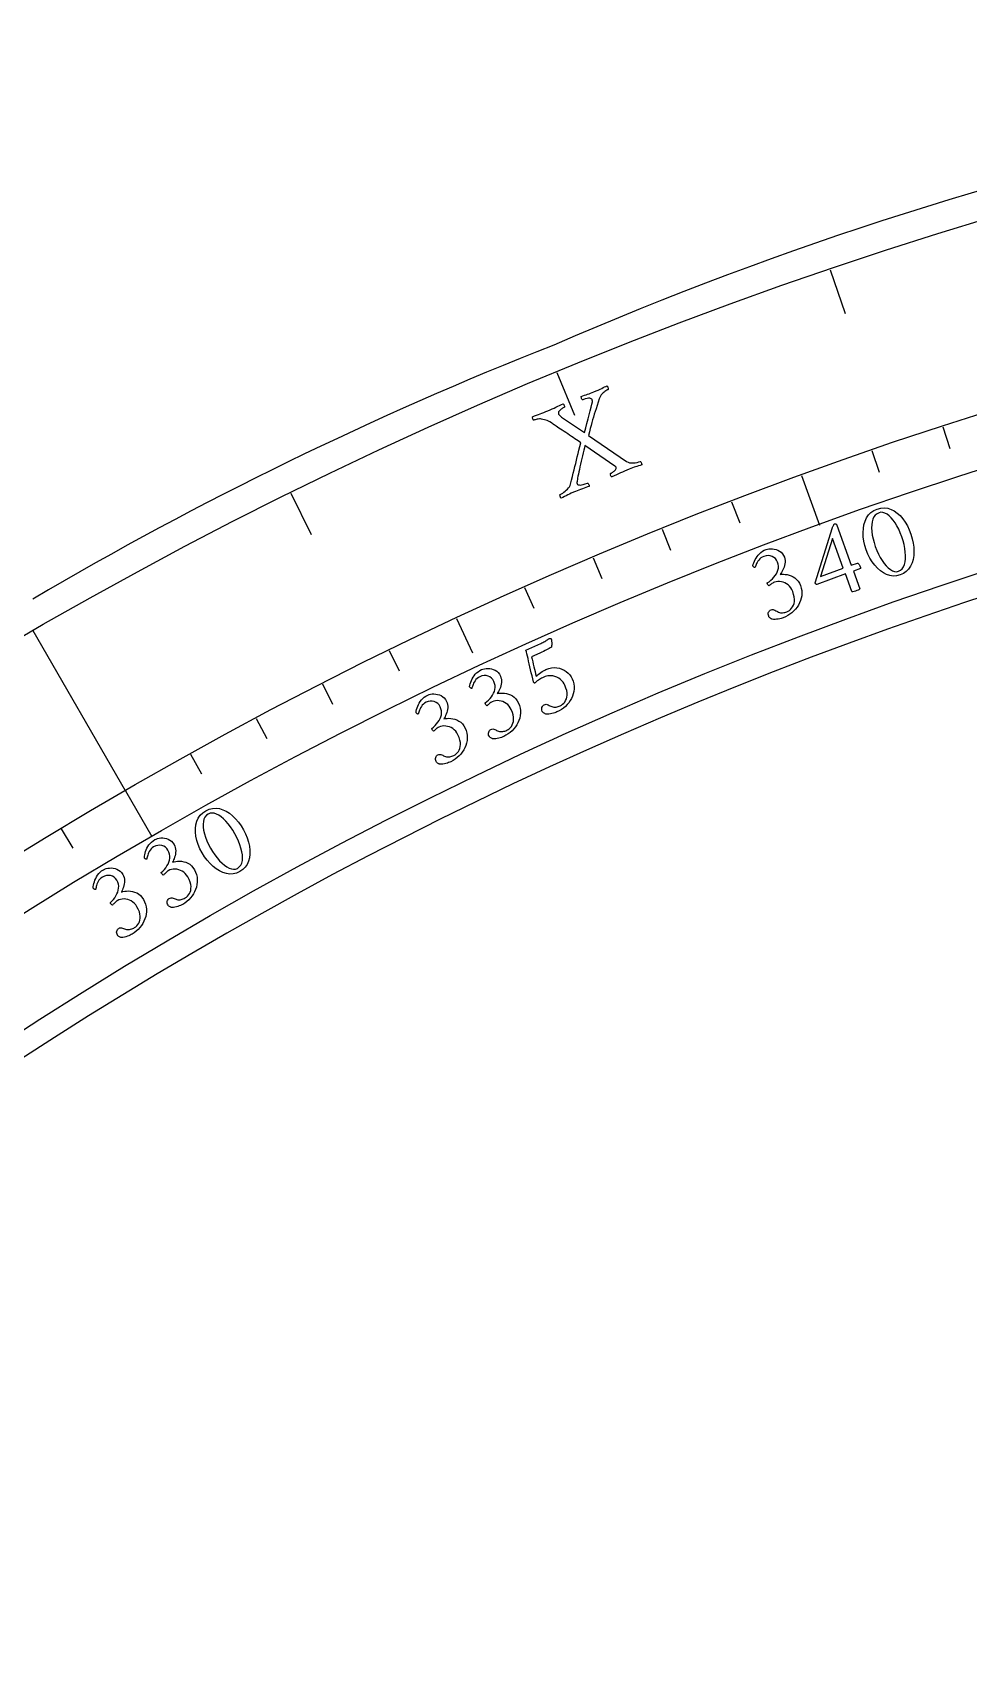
# Model space of a CAD drawing. Header units: millimetres. Extents: x -60 to 60, y -60 to 76.
# Drawn here: x -29.85 to -17.34, y 37.82 to 59.69 of the extents above; entities that cross this region are included whole.
import ezdxf

# ---------------------------------------------------------------- set-up
doc = ezdxf.new("R2010")
doc.units = ezdxf.units.MM
for name, color, linetype in [('CUT_INNER', 6, 'Continuous'), ('CUT_OUTER', 1, 'Continuous'), ('ENGRAVE', 7, 'Continuous'), ('ENGRAVE_FINE', 8, 'Continuous'), ('TEXT', 5, 'Continuous')]:
    doc.layers.add(name, color=color, linetype=linetype)

msp = doc.modelspace()

# ---------------------------------------------------------------- linework, layer by layer
at = {"layer": 'CUT_INNER'}
msp.add_arc((0.0002, -0.0002), 54.8999, 92.29679, 23.90649, dxfattribs=at)
at = {"layer": 'CUT_OUTER'}
for centre, radius, start, end in [((-2.9971, 9.552), 50.0852, 101.9432, 113.39612), ((-4.6594, 9.29), 49.6923, 111.51681, 120.46315)]:
    msp.add_arc(centre, radius, start, end, dxfattribs=at)
at = {"layer": 'ENGRAVE'}
for points in [[(-19.5723, 53.7745), (-19.3305, 53.1102)], [(-24.1846, 51.864), (-23.9712, 51.4064)], [(-28.6128, 49.5588), (-29.847, 51.6965)], [(-28.6128, 49.5588), (-28.2594, 48.9467)]]:
    msp.add_lwpolyline(points, dxfattribs=at)
for radius in [59.694, 57.2256, 57.2256, 56.5187, 55.206]:
    msp.add_circle((0, 0), radius, dxfattribs=at)
at = {"layer": 'ENGRAVE_FINE'}
for points in [[(-19.188, 56.526), (-18.9896, 55.9417)], [(-22.8439, 55.1501), (-22.6078, 54.5799)], [(-17.6837, 54.4248), (-17.5901, 54.1367)], [(-18.6308, 54.1079), (-18.5322, 53.8214)], [(-26.402, 53.5379), (-26.129, 52.9845)], [(-20.5078, 53.4247), (-20.3993, 53.1419)], [(-21.4371, 53.0587), (-21.3236, 52.7778)], [(-22.3598, 52.6764), (-22.2415, 52.3976)], [(-23.2757, 52.2782), (-23.1525, 52.0014)], [(-25.0861, 51.434), (-24.9533, 51.1617)], [(-25.9799, 50.9884), (-25.8423, 50.7185)], [(-26.8658, 50.5272), (-26.7236, 50.2597)], [(-27.7435, 50.0506), (-27.5967, 49.7857)], [(-29.4734, 49.0519), (-29.3173, 48.7922)]]:
    msp.add_lwpolyline(points, dxfattribs=at)
at = {"layer": 'TEXT'}
for points in [[(-22.9643, 54.6404), (-22.9351, 54.6529), (-22.9072, 54.6651), (-22.8808, 54.6771), (-22.8556, 54.6888), (-22.8313, 54.7004), (-22.8071, 54.7117), (-22.7831, 54.7229), (-22.7593, 54.7338), (-22.7561, 54.7303), (-22.7527, 54.725), (-22.749, 54.7179), (-22.745, 54.709), (-22.7418, 54.7002), (-22.7405, 54.6935), (-22.7411, 54.689), (-22.7435, 54.6865), (-22.7499, 54.6835), (-22.7576, 54.6794), (-22.7665, 54.6742), (-22.7767, 54.6679), (-22.7871, 54.6607), (-22.7967, 54.6528), (-22.8056, 54.6443), (-22.8137, 54.6351), (-22.8199, 54.6255), (-22.8231, 54.6156), (-22.8232, 54.6053), (-22.8203, 54.5948), (-22.8149, 54.5856), (-22.8065, 54.576), (-22.7951, 54.566), (-22.7805, 54.5556), (-22.4748, 54.3478), (-22.4586, 54.4104), (-22.4425, 54.4712), (-22.4266, 54.5302), (-22.4109, 54.5875), (-22.3966, 54.6405), (-22.3848, 54.687), (-22.3756, 54.7269), (-22.3691, 54.7601), (-22.3685, 54.7651), (-22.3685, 54.77), (-22.369, 54.7746), (-22.37, 54.7789), (-22.3711, 54.7828), (-22.372, 54.7858), (-22.3727, 54.7879), (-22.3732, 54.7892), (-22.3769, 54.7946), (-22.3832, 54.7995), (-22.3922, 54.8037), (-22.4039, 54.8073), (-22.4196, 54.8085), (-22.4405, 54.8053), (-22.4667, 54.7978), (-22.4982, 54.7859), (-22.5013, 54.7869), (-22.5046, 54.7903), (-22.5084, 54.796), (-22.5125, 54.8041), (-22.5163, 54.8128), (-22.519, 54.8204), (-22.5206, 54.8269), (-22.5212, 54.8322), (-22.497, 54.8403), (-22.4743, 54.8479), (-22.4529, 54.855), (-22.4329, 54.8617), (-22.4133, 54.8684), (-22.3928, 54.8759), (-22.3715, 54.8841), (-22.3494, 54.8929), (-22.319, 54.9055), (-22.2913, 54.9175), (-22.2663, 54.9288), (-22.2439, 54.9395), (-22.2237, 54.9495), (-22.2054, 54.9585), (-22.1888, 54.9665), (-22.1741, 54.9735), (-22.171, 54.9702), (-22.1677, 54.9655), (-22.1642, 54.9595), (-22.1606, 54.9521), (-22.1576, 54.9443), (-22.1562, 54.9371), (-22.1564, 54.9305), (-22.1581, 54.9244), (-22.1626, 54.9223), (-22.1692, 54.9187), (-22.178, 54.9137), (-22.189, 54.9071), (-22.2012, 54.8991), (-22.2135, 54.8896), (-22.2259, 54.8786), (-22.2384, 54.866), (-22.2503, 54.8521), (-22.2607, 54.8366), (-22.2697, 54.8197), (-22.2772, 54.8014), (-22.2924, 54.7535), (-22.3067, 54.7088), (-22.3199, 54.6675), (-22.3321, 54.6293), (-22.3437, 54.5928), (-22.3548, 54.5563), (-22.3654, 54.5196), (-22.3757, 54.4828), (-22.3861, 54.4443), (-22.3973, 54.4024), (-22.4092, 54.357), (-22.4218, 54.3082), (-21.912, 53.964), (-21.8924, 53.9533), (-21.8708, 53.9462), (-21.8472, 53.9429), (-21.8214, 53.9432), (-21.7955, 53.9461), (-21.7714, 53.9505), (-21.7491, 53.9563), (-21.7285, 53.9635), (-21.7248, 53.9603), (-21.7212, 53.9554), (-21.7178, 53.9488), (-21.7145, 53.9404), (-21.7117, 53.9321), (-21.7097, 53.9256), (-21.7086, 53.9209), (-21.7083, 53.918), (-21.7319, 53.9103), (-21.7538, 53.9032), (-21.774, 53.8967), (-21.7925, 53.8907), (-21.8111, 53.8844), (-21.8314, 53.8771), (-21.8534, 53.8688), (-21.8771, 53.8593), (-21.9095, 53.846), (-21.9396, 53.8331), (-21.9675, 53.8209), (-21.993, 53.8092), (-22.0185, 53.7973), (-22.0461, 53.7843), (-22.0758, 53.7704), (-22.1076, 53.7555), (-22.1121, 53.7584), (-22.1165, 53.7633), (-22.1208, 53.7702), (-22.1249, 53.7791), (-22.128, 53.7879), (-22.1294, 53.7946), (-22.1288, 53.7991), (-22.1265, 53.8015), (-22.1209, 53.8042), (-22.1141, 53.808), (-22.106, 53.8132), (-22.0966, 53.8196), (-22.0869, 53.8268), (-22.0778, 53.8347), (-22.0692, 53.8432), (-22.0613, 53.8523), (-22.055, 53.8614), (-22.0514, 53.87), (-22.0504, 53.8782), (-22.0521, 53.8858), (-22.053, 53.8875), (-22.0543, 53.8895), (-22.056, 53.8916), (-22.0582, 53.8938), (-22.0606, 53.896), (-22.063, 53.8979), (-22.0653, 53.8994), (-22.0677, 53.9005), (-22.4681, 54.1775), (-22.4764, 54.1454), (-22.4849, 54.1117), (-22.4935, 54.0763), (-22.5022, 54.0393), (-22.5109, 54.0016), (-22.5194, 53.9645), (-22.5278, 53.9277), (-22.5359, 53.8914), (-22.5435, 53.8564), (-22.5503, 53.8237), (-22.5564, 53.7932), (-22.5617, 53.765), (-22.5663, 53.74), (-22.5699, 53.7192), (-22.5726, 53.7026), (-22.5745, 53.6902), (-22.5747, 53.688), (-22.5748, 53.6853), (-22.5751, 53.6821), (-22.5753, 53.6784), (-22.5753, 53.6744), (-22.5748, 53.6704), (-22.5738, 53.6663), (-22.5724, 53.6622), (-22.5676, 53.6558), (-22.5595, 53.651), (-22.548, 53.6481), (-22.5333, 53.6469), (-22.5147, 53.6483), (-22.4919, 53.6534), (-22.4648, 53.662), (-22.4335, 53.6742), (-22.4297, 53.6711), (-22.4257, 53.6664), (-22.4217, 53.66), (-22.4175, 53.652), (-22.414, 53.644), (-22.4118, 53.6376), (-22.4108, 53.6328), (-22.4111, 53.6297), (-22.4339, 53.622), (-22.4568, 53.6142), (-22.4799, 53.6061), (-22.5031, 53.5979), (-22.5263, 53.5894), (-22.5491, 53.5807), (-22.5716, 53.5718), (-22.5937, 53.5626), (-22.6235, 53.5499), (-22.6508, 53.5378), (-22.6758, 53.5263), (-22.6984, 53.5154), (-22.7201, 53.5048), (-22.742, 53.4938), (-22.7644, 53.4825), (-22.7871, 53.471), (-22.7903, 53.4751), (-22.7933, 53.4806), (-22.7961, 53.4876), (-22.7987, 53.496), (-22.8008, 53.5042), (-22.8023, 53.5106), (-22.8031, 53.5153), (-22.8033, 53.5182), (-22.7985, 53.5206), (-22.7907, 53.5252), (-22.7798, 53.532), (-22.7659, 53.5408), (-22.7504, 53.5515), (-22.7348, 53.5637), (-22.7191, 53.5774), (-22.7033, 53.5925), (-22.6888, 53.6087), (-22.6771, 53.6255), (-22.6682, 53.643), (-22.6621, 53.661), (-22.6489, 53.7119), (-22.6363, 53.7606), (-22.6245, 53.807), (-22.6133, 53.8512), (-22.6026, 53.8943), (-22.592, 53.9375), (-22.5815, 53.9807), (-22.5711, 54.024), (-22.5604, 54.0682), (-22.5491, 54.1143), (-22.5373, 54.1621), (-22.5248, 54.2117), (-22.541, 54.2233), (-22.5593, 54.2361), (-22.5797, 54.2501), (-22.6021, 54.2652), (-22.6258, 54.2811), (-22.6499, 54.2975), (-22.6745, 54.3142), (-22.6995, 54.3314), (-22.7243, 54.3485), (-22.7484, 54.3649), (-22.7718, 54.3806), (-22.7943, 54.3957), (-22.8156, 54.4098), (-22.8348, 54.4226), (-22.852, 54.434), (-22.8672, 54.4442), (-22.8796, 54.4524), (-22.8885, 54.4583), (-22.8938, 54.4619), (-22.8956, 54.4631), (-22.9171, 54.4777), (-22.9375, 54.4903), (-22.9565, 54.5007), (-22.9743, 54.509), (-22.992, 54.5156), (-23.0105, 54.5212), (-23.0299, 54.5257), (-23.0502, 54.529), (-23.0639, 54.5304), (-23.0779, 54.5305), (-23.0923, 54.5295), (-23.107, 54.5271), (-23.121, 54.5242), (-23.1331, 54.5212), (-23.1433, 54.5181), (-23.1517, 54.5149), (-23.1551, 54.5149), (-23.1588, 54.5177), (-23.1626, 54.5233), (-23.1667, 54.5318), (-23.1701, 54.5409), (-23.172, 54.5488), (-23.1723, 54.5554), (-23.1712, 54.5607), (-23.142, 54.5721), (-23.115, 54.5824), (-23.0901, 54.5916), (-23.0674, 54.5999), (-23.0447, 54.6082), (-23.0199, 54.6177), (-22.9931, 54.6285), (-22.9643, 54.6404)], [(-18.5609, 53.3255), (-18.5127, 53.338), (-18.4656, 53.3417), (-18.4198, 53.3365), (-18.3752, 53.3224), (-18.3325, 53.3007), (-18.2921, 53.2725), (-18.254, 53.238), (-18.2184, 53.197), (-18.1857, 53.1509), (-18.1566, 53.101), (-18.131, 53.0472), (-18.1089, 52.9896), (-18.0911, 52.9304), (-18.0786, 52.8722), (-18.0712, 52.8148), (-18.069, 52.7583), (-18.0721, 52.704), (-18.0808, 52.6533), (-18.0951, 52.6061), (-18.1149, 52.5625), (-18.1406, 52.5238), (-18.1725, 52.4915), (-18.2105, 52.4655), (-18.2547, 52.4459), (-18.3004, 52.4342), (-18.3456, 52.4312), (-18.3903, 52.4369), (-18.4346, 52.4512), (-18.4776, 52.473), (-18.5184, 52.501), (-18.5571, 52.5352), (-18.5936, 52.5757), (-18.6273, 52.6213), (-18.6573, 52.6708), (-18.6838, 52.7242), (-18.7066, 52.7815), (-18.725, 52.8404), (-18.7382, 52.8985), (-18.7461, 52.9559), (-18.7488, 53.0124), (-18.746, 53.0667), (-18.7373, 53.1175), (-18.7228, 53.1648), (-18.7024, 53.2085), (-18.676, 53.2473), (-18.6437, 53.2797), (-18.6053, 53.3058), (-18.5609, 53.3255)], [(-18.5363, 53.2776), (-18.5631, 53.2646), (-18.5856, 53.2457), (-18.6037, 53.221), (-18.6176, 53.1904), (-18.6272, 53.1551), (-18.6329, 53.1162), (-18.6346, 53.0737), (-18.6324, 53.0275), (-18.6264, 52.9788), (-18.6166, 52.9287), (-18.6032, 52.8771), (-18.5861, 52.8241), (-18.5664, 52.7726), (-18.5447, 52.7242), (-18.521, 52.6791), (-18.4952, 52.6371), (-18.4683, 52.5992), (-18.4409, 52.5665), (-18.413, 52.539), (-18.3848, 52.5165), (-18.3568, 52.5003), (-18.3296, 52.4911), (-18.3033, 52.4891), (-18.2778, 52.4943), (-18.2497, 52.5079), (-18.2265, 52.5274), (-18.2083, 52.5528), (-18.195, 52.5842), (-18.1863, 52.6203), (-18.1816, 52.6601), (-18.181, 52.7036), (-18.1845, 52.7507), (-18.1916, 52.8002), (-18.2019, 52.8508), (-18.2154, 52.9024), (-18.2322, 52.9551), (-18.2516, 53.0072), (-18.2729, 53.0556), (-18.2959, 53.1004), (-18.3208, 53.1415), (-18.3468, 53.1782), (-18.3736, 53.2098), (-18.4009, 53.2363), (-18.4288, 53.2577), (-18.4567, 53.273), (-18.484, 53.2815), (-18.5105, 53.283), (-18.5363, 53.2776)], [(-19.13, 53.1287), (-19.1246, 53.13), (-19.1196, 53.1301), (-19.115, 53.1288), (-19.1108, 53.1261), (-19.1071, 53.1227), (-19.1041, 53.1191), (-19.1017, 53.1153), (-19.0998, 53.1112), (-18.9069, 52.5748), (-18.826, 52.6038), (-18.8222, 52.604), (-18.8179, 52.602), (-18.813, 52.5979), (-18.8075, 52.5916), (-18.8019, 52.5837), (-18.7968, 52.5749), (-18.7922, 52.5652), (-18.7879, 52.5545), (-18.7857, 52.5473), (-18.7843, 52.5409), (-18.7838, 52.5354), (-18.7841, 52.5307), (-18.8789, 52.4968), (-18.7932, 52.2585), (-18.7937, 52.2581), (-18.7951, 52.2568), (-18.7976, 52.2547), (-18.801, 52.2518), (-18.8069, 52.2479), (-18.8168, 52.2431), (-18.8308, 52.2373), (-18.8489, 52.2306), (-18.8704, 52.2236), (-18.8863, 52.2202), (-18.8966, 52.2204), (-18.9014, 52.2242), (-18.9861, 52.4581), (-19.3683, 52.3182), (-19.3724, 52.3193), (-19.3762, 52.321), (-19.3798, 52.3232), (-19.3831, 52.3261), (-19.3859, 52.3293), (-19.3883, 52.3323), (-19.3901, 52.3352), (-19.3914, 52.338), (-19.1583, 53.0791), (-19.1561, 53.085), (-19.1533, 53.0917), (-19.1501, 53.0994), (-19.1464, 53.1078), (-19.1424, 53.1158), (-19.1383, 53.1219), (-19.1342, 53.1262), (-19.13, 53.1287)], [(-20.0464, 52.7865), (-20.028, 52.7921), (-20.0078, 52.7955), (-19.9857, 52.7967), (-19.9618, 52.7957), (-19.9373, 52.7921), (-19.9134, 52.7856), (-19.8901, 52.7763), (-19.8675, 52.764), (-19.8466, 52.7485), (-19.8287, 52.7295), (-19.8138, 52.707), (-19.8019, 52.6811), (-19.7954, 52.6595), (-19.7918, 52.6378), (-19.7913, 52.6159), (-19.7939, 52.5939), (-19.7987, 52.5723), (-19.8049, 52.5514), (-19.8127, 52.5314), (-19.822, 52.5121), (-19.8318, 52.4942), (-19.8414, 52.4779), (-19.8508, 52.4633), (-19.8599, 52.4503), (-19.8385, 52.4538), (-19.8154, 52.4549), (-19.7907, 52.4536), (-19.7643, 52.45), (-19.7375, 52.4437), (-19.7113, 52.4342), (-19.6859, 52.4215), (-19.6612, 52.4057), (-19.6383, 52.3864), (-19.6184, 52.3631), (-19.6015, 52.3358), (-19.5876, 52.3045), (-19.5768, 52.2699), (-19.5703, 52.2356), (-19.5681, 52.2016), (-19.5703, 52.1678), (-19.5763, 52.1348), (-19.5854, 52.1029), (-19.5977, 52.0721), (-19.6132, 52.0426), (-19.6314, 52.0145), (-19.6519, 51.9882), (-19.6748, 51.9636), (-19.7, 51.9409), (-19.7271, 51.9202), (-19.7554, 51.902), (-19.7851, 51.8862), (-19.8161, 51.8729), (-19.8301, 51.8681), (-19.8462, 51.8636), (-19.8643, 51.8594), (-19.8843, 51.8555), (-19.9051, 51.8526), (-19.9254, 51.8511), (-19.9452, 51.851), (-19.9645, 51.8525), (-19.9686, 51.8541), (-19.974, 51.8568), (-19.9806, 51.8606), (-19.9884, 51.8655), (-19.9962, 51.8713), (-20.0027, 51.8778), (-20.0079, 51.8851), (-20.0117, 51.893), (-20.016, 51.9072), (-20.0175, 51.9209), (-20.0164, 51.934), (-20.0126, 51.9466), (-20.0067, 51.9579), (-19.9993, 51.9672), (-19.9905, 51.9745), (-19.9802, 51.9797), (-19.9666, 51.9834), (-19.9535, 51.9838), (-19.9408, 51.981), (-19.9286, 51.975), (-19.9166, 51.9676), (-19.9048, 51.9609), (-19.8931, 51.9548), (-19.8816, 51.9493), (-19.868, 51.9443), (-19.8541, 51.941), (-19.8398, 51.9396), (-19.8251, 51.94), (-19.8105, 51.9418), (-19.7962, 51.9445), (-19.7825, 51.9481), (-19.7692, 51.9526), (-19.7517, 51.9607), (-19.7351, 51.9713), (-19.7193, 51.9845), (-19.7044, 52.0002), (-19.6913, 52.0185), (-19.6808, 52.0396), (-19.6731, 52.0634), (-19.6681, 52.0899), (-19.6667, 52.1192), (-19.6699, 52.1511), (-19.6776, 52.1858), (-19.69, 52.2233), (-19.7017, 52.2496), (-19.7159, 52.2731), (-19.7326, 52.2937), (-19.7518, 52.3115), (-19.7728, 52.3265), (-19.7947, 52.3386), (-19.8177, 52.3479), (-19.8417, 52.3543), (-19.866, 52.3576), (-19.8896, 52.3575), (-19.9127, 52.3541), (-19.9352, 52.3473), (-19.9462, 52.3426), (-19.957, 52.337), (-19.9675, 52.3305), (-19.9777, 52.3231), (-19.9873, 52.3158), (-19.9958, 52.3095), (-20.0031, 52.3042), (-20.0094, 52.2999), (-20.0153, 52.3043), (-20.0203, 52.3096), (-20.0245, 52.3159), (-20.0278, 52.323), (-20.0293, 52.3276), (-20.0303, 52.3316), (-20.0306, 52.335), (-20.0303, 52.3379), (-20.0062, 52.3551), (-19.9835, 52.3736), (-19.962, 52.3934), (-19.9417, 52.4145), (-19.9236, 52.4367), (-19.9086, 52.4598), (-19.8965, 52.4838), (-19.8875, 52.5087), (-19.8823, 52.5346), (-19.8818, 52.5614), (-19.8858, 52.5891), (-19.8945, 52.6177), (-19.9066, 52.6427), (-19.9226, 52.6636), (-19.9425, 52.6806), (-19.9663, 52.6934), (-19.9924, 52.7015), (-20.0195, 52.7041), (-20.0475, 52.7012), (-20.0764, 52.6928), (-20.0969, 52.6835), (-20.115, 52.6723), (-20.1308, 52.6591), (-20.1442, 52.6439), (-20.1556, 52.628), (-20.1652, 52.6125), (-20.1731, 52.5975), (-20.1793, 52.5829), (-20.1842, 52.5698), (-20.1884, 52.5594), (-20.1919, 52.5514), (-20.1947, 52.546), (-20.1977, 52.5456), (-20.2012, 52.5463), (-20.2052, 52.5483), (-20.2096, 52.5514), (-20.2139, 52.5553), (-20.2175, 52.5595), (-20.2204, 52.5639), (-20.2226, 52.5686), (-20.2175, 52.5887), (-20.2107, 52.6091), (-20.2024, 52.6298), (-20.1925, 52.6508), (-20.1809, 52.6716), (-20.1675, 52.6917), (-20.1523, 52.711), (-20.1354, 52.7297), (-20.1164, 52.747), (-20.0953, 52.7622), (-20.0719, 52.7754), (-20.0464, 52.7865)], [(-19.1584, 52.9342), (-19.3192, 52.4247), (-19.0143, 52.5361)], [(-22.9922, 51.1807), (-22.9534, 51.1955), (-22.9155, 51.2046), (-22.8786, 51.2079), (-22.8427, 51.2055), (-22.8085, 51.1983), (-22.7763, 51.1874), (-22.7463, 51.1729), (-22.7184, 51.1546), (-22.6934, 51.1335), (-22.672, 51.1103), (-22.654, 51.085), (-22.6397, 51.0576), (-22.6268, 51.0237), (-22.6184, 50.9899), (-22.6142, 50.956), (-22.6144, 50.9222), (-22.6184, 50.8888), (-22.6256, 50.8564), (-22.6361, 50.825), (-22.6498, 50.7946), (-22.6663, 50.7655), (-22.6853, 50.738), (-22.7067, 50.7122), (-22.7305, 50.688), (-22.7563, 50.6658), (-22.7835, 50.6459), (-22.8122, 50.6284), (-22.8423, 50.6133), (-22.8561, 50.6077), (-22.8719, 50.6022), (-22.8896, 50.597), (-22.9094, 50.5919), (-22.93, 50.5877), (-22.9502, 50.585), (-22.9699, 50.5838), (-22.9893, 50.5841), (-22.9935, 50.5855), (-22.999, 50.5878), (-23.0058, 50.5912), (-23.0139, 50.5957), (-23.0221, 50.6011), (-23.0289, 50.6072), (-23.0345, 50.6141), (-23.0388, 50.6218), (-23.0439, 50.6358), (-23.0462, 50.6493), (-23.0459, 50.6625), (-23.0428, 50.6753), (-23.0376, 50.6869), (-23.0308, 50.6966), (-23.0224, 50.7044), (-23.0125, 50.7102), (-22.9991, 50.7147), (-22.9861, 50.7159), (-22.9732, 50.7138), (-22.9606, 50.7085), (-22.9482, 50.7019), (-22.9361, 50.6959), (-22.924, 50.6905), (-22.9122, 50.6857), (-22.8984, 50.6814), (-22.8843, 50.679), (-22.8699, 50.6785), (-22.8553, 50.6797), (-22.8408, 50.6824), (-22.8267, 50.6859), (-22.8132, 50.6903), (-22.8002, 50.6956), (-22.7832, 50.7047), (-22.7672, 50.7163), (-22.7523, 50.7304), (-22.7383, 50.7469), (-22.7263, 50.766), (-22.7172, 50.7876), (-22.7108, 50.8118), (-22.7074, 50.8386), (-22.7077, 50.8679), (-22.7128, 50.8997), (-22.7226, 50.9338), (-22.7371, 50.9705), (-22.7479, 50.9911), (-22.7614, 51.0109), (-22.7778, 51.03), (-22.797, 51.0483), (-22.8188, 51.0647), (-22.843, 51.0781), (-22.8696, 51.0883), (-22.8985, 51.0954), (-22.9298, 51.098), (-22.9631, 51.095), (-22.9986, 51.0862), (-23.0361, 51.0717), (-23.0477, 51.066), (-23.0608, 51.0587), (-23.0755, 51.0498), (-23.0916, 51.0393), (-23.1072, 51.0284), (-23.1201, 51.0184), (-23.1304, 51.0094), (-23.138, 51.0012), (-23.1402, 51.0007), (-23.1426, 51.0009), (-23.1453, 51.002), (-23.1482, 51.0039), (-23.1511, 51.0063), (-23.1536, 51.009), (-23.1557, 51.0119), (-23.1574, 51.0152), (-23.1668, 51.0556), (-23.1761, 51.0961), (-23.1855, 51.1365), (-23.1948, 51.177), (-23.204, 51.2168), (-23.2129, 51.2552), (-23.2214, 51.2922), (-23.2296, 51.3279), (-23.2373, 51.3612), (-23.2445, 51.3912), (-23.2511, 51.4179), (-23.2571, 51.4414), (-23.0604, 51.5298), (-23.0467, 51.5362), (-23.033, 51.5429), (-23.0193, 51.55), (-23.0056, 51.5576), (-22.9924, 51.5651), (-22.9805, 51.5722), (-22.9698, 51.5789), (-22.9604, 51.585), (-22.9527, 51.5902), (-22.9472, 51.594), (-22.9438, 51.5962), (-22.9427, 51.5969), (-22.9386, 51.5965), (-22.9348, 51.596), (-22.9313, 51.5957), (-22.9281, 51.5953), (-22.9253, 51.5948), (-22.923, 51.5936), (-22.9211, 51.5918), (-22.9197, 51.5894), (-22.9187, 51.5864), (-22.9177, 51.5815), (-22.9165, 51.5748), (-22.9152, 51.5663), (-22.914, 51.5564), (-22.9131, 51.5459), (-22.9125, 51.5348), (-22.9123, 51.523), (-22.9126, 51.5111), (-22.9136, 51.4997), (-22.9154, 51.4888), (-22.9178, 51.4784), (-22.9316, 51.4706), (-22.9467, 51.4623), (-22.9631, 51.4533), (-22.9809, 51.4437), (-23.0004, 51.4336), (-23.0217, 51.4231), (-23.0448, 51.4121), (-23.0698, 51.4007), (-23.1815, 51.3504), (-23.1742, 51.3179), (-23.1666, 51.2851), (-23.1588, 51.2521), (-23.1508, 51.2189), (-23.1429, 51.1859), (-23.1354, 51.1537), (-23.1284, 51.1222), (-23.1218, 51.0915), (-23.1095, 51.1032), (-23.0949, 51.1156), (-23.078, 51.1284), (-23.0588, 51.1418), (-23.0394, 51.1545), (-23.0218, 51.1652), (-23.0061, 51.1739), (-22.9922, 51.1807)], [(-23.8509, 51.1802), (-23.8329, 51.1871), (-23.8129, 51.192), (-23.791, 51.1948), (-23.7671, 51.1955), (-23.7424, 51.1937), (-23.7181, 51.189), (-23.6942, 51.1814), (-23.6707, 51.1708), (-23.6488, 51.1569), (-23.6296, 51.1393), (-23.6131, 51.1179), (-23.5993, 51.0929), (-23.5912, 51.0719), (-23.5861, 51.0505), (-23.584, 51.0287), (-23.5849, 51.0066), (-23.5881, 50.9846), (-23.5928, 50.9634), (-23.5991, 50.9428), (-23.6069, 50.923), (-23.6155, 50.9043), (-23.6239, 50.8874), (-23.6321, 50.8721), (-23.6402, 50.8585), (-23.6191, 50.8635), (-23.5962, 50.8663), (-23.5715, 50.8669), (-23.5449, 50.8652), (-23.5177, 50.8608), (-23.4909, 50.8533), (-23.4646, 50.8425), (-23.4388, 50.8286), (-23.4146, 50.811), (-23.393, 50.7892), (-23.3742, 50.7632), (-23.358, 50.733), (-23.3447, 50.6993), (-23.3357, 50.6656), (-23.3311, 50.6318), (-23.3308, 50.598), (-23.3343, 50.5645), (-23.3411, 50.5321), (-23.3511, 50.5005), (-23.3644, 50.4699), (-23.3805, 50.4406), (-23.3991, 50.4128), (-23.4201, 50.3867), (-23.4436, 50.3621), (-23.469, 50.3395), (-23.496, 50.3193), (-23.5244, 50.3014), (-23.5543, 50.2859), (-23.568, 50.28), (-23.5837, 50.2744), (-23.6014, 50.2689), (-23.6212, 50.2635), (-23.6417, 50.2591), (-23.6618, 50.2561), (-23.6815, 50.2546), (-23.7009, 50.2547), (-23.7051, 50.2559), (-23.7107, 50.2582), (-23.7176, 50.2615), (-23.7257, 50.2659), (-23.7339, 50.2711), (-23.7408, 50.2771), (-23.7465, 50.284), (-23.7509, 50.2916), (-23.7562, 50.3055), (-23.7588, 50.319), (-23.7586, 50.3322), (-23.7557, 50.345), (-23.7507, 50.3567), (-23.744, 50.3665), (-23.7357, 50.3744), (-23.7259, 50.3804), (-23.7126, 50.385), (-23.6995, 50.3864), (-23.6867, 50.3846), (-23.674, 50.3794), (-23.6615, 50.373), (-23.6492, 50.3671), (-23.6372, 50.3619), (-23.6253, 50.3573), (-23.6114, 50.3532), (-23.5973, 50.351), (-23.5829, 50.3506), (-23.5683, 50.3521), (-23.5538, 50.355), (-23.5398, 50.3587), (-23.5263, 50.3633), (-23.5134, 50.3688), (-23.4965, 50.3781), (-23.4807, 50.3899), (-23.466, 50.4042), (-23.4523, 50.421), (-23.4405, 50.4402), (-23.4317, 50.462), (-23.4257, 50.4863), (-23.4226, 50.5131), (-23.4234, 50.5424), (-23.4289, 50.574), (-23.4392, 50.6081), (-23.4542, 50.6445), (-23.4678, 50.6699), (-23.4837, 50.6923), (-23.5018, 50.7116), (-23.5223, 50.728), (-23.5443, 50.7414), (-23.5671, 50.7519), (-23.5907, 50.7594), (-23.6151, 50.7641), (-23.6395, 50.7656), (-23.6631, 50.7638), (-23.6859, 50.7587), (-23.7079, 50.7502), (-23.7185, 50.7448), (-23.7288, 50.7384), (-23.7388, 50.7312), (-23.7485, 50.7231), (-23.7575, 50.7151), (-23.7655, 50.7082), (-23.7724, 50.7023), (-23.7784, 50.6976), (-23.7845, 50.7016), (-23.7899, 50.7065), (-23.7945, 50.7124), (-23.7984, 50.7193), (-23.8003, 50.7237), (-23.8015, 50.7277), (-23.8021, 50.7311), (-23.802, 50.734), (-23.7793, 50.7529), (-23.7579, 50.773), (-23.7379, 50.7943), (-23.7193, 50.8168), (-23.7028, 50.8403), (-23.6895, 50.8644), (-23.6793, 50.8892), (-23.6721, 50.9148), (-23.6688, 50.9409), (-23.6702, 50.9677), (-23.6762, 50.995), (-23.687, 51.0229), (-23.7009, 51.047), (-23.7184, 51.0667), (-23.7395, 51.0821), (-23.7641, 51.0932), (-23.7908, 51.0994), (-23.818, 51.1), (-23.8457, 51.095), (-23.8739, 51.0845), (-23.8937, 51.0738), (-23.9109, 51.0613), (-23.9257, 51.0469), (-23.938, 51.0308), (-23.9481, 51.0141), (-23.9566, 50.9979), (-23.9634, 50.9824), (-23.9685, 50.9674), (-23.9724, 50.954), (-23.9759, 50.9433), (-23.9788, 50.9351), (-23.9812, 50.9295), (-23.9841, 50.9288), (-23.9877, 50.9293), (-23.9918, 50.931), (-23.9964, 50.9338), (-24.001, 50.9374), (-24.0049, 50.9413), (-24.0081, 50.9455), (-24.0106, 50.95), (-24.007, 50.9704), (-24.0017, 50.9912), (-23.995, 51.0125), (-23.9866, 51.0341), (-23.9766, 51.0557), (-23.9647, 51.0767), (-23.9509, 51.0972), (-23.9354, 51.117), (-23.9178, 51.1357), (-23.8978, 51.1524), (-23.8755, 51.1673), (-23.8509, 51.1802)], [(-24.5708, 50.8385), (-24.5529, 50.8457), (-24.533, 50.8508), (-24.5112, 50.8539), (-24.4873, 50.855), (-24.4626, 50.8536), (-24.4382, 50.8492), (-24.4142, 50.8419), (-24.3905, 50.8316), (-24.3684, 50.818), (-24.349, 50.8007), (-24.3322, 50.7796), (-24.318, 50.7547), (-24.3096, 50.7338), (-24.3042, 50.7125), (-24.3018, 50.6908), (-24.3024, 50.6686), (-24.3053, 50.6466), (-24.3097, 50.6253), (-24.3157, 50.6047), (-24.3233, 50.5847), (-24.3315, 50.566), (-24.3397, 50.5489), (-24.3477, 50.5335), (-24.3556, 50.5198), (-24.3346, 50.5251), (-24.3118, 50.5282), (-24.287, 50.5291), (-24.2604, 50.5278), (-24.2331, 50.5239), (-24.2062, 50.5167), (-24.1798, 50.5063), (-24.1538, 50.4927), (-24.1294, 50.4755), (-24.1075, 50.454), (-24.0883, 50.4282), (-24.0717, 50.3983), (-24.0579, 50.3648), (-24.0484, 50.3312), (-24.0433, 50.2975), (-24.0426, 50.2636), (-24.0456, 50.2302), (-24.0519, 50.1976), (-24.0615, 50.1659), (-24.0743, 50.1351), (-24.09, 50.1056), (-24.1082, 50.0776), (-24.1289, 50.0511), (-24.152, 50.0262), (-24.1772, 50.0033), (-24.2038, 49.9827), (-24.232, 49.9644), (-24.2617, 49.9485), (-24.2753, 49.9424), (-24.2909, 49.9365), (-24.3085, 49.9308), (-24.3282, 49.9252), (-24.3486, 49.9204), (-24.3687, 49.9171), (-24.3884, 49.9154), (-24.4078, 49.9152), (-24.412, 49.9164), (-24.4176, 49.9186), (-24.4245, 49.9218), (-24.4328, 49.926), (-24.441, 49.9311), (-24.448, 49.9371), (-24.4538, 49.9438), (-24.4583, 49.9514), (-24.4638, 49.9652), (-24.4666, 49.9787), (-24.4666, 49.9919), (-24.4639, 50.0047), (-24.459, 50.0165), (-24.4525, 50.0264), (-24.4443, 50.0344), (-24.4345, 50.0405), (-24.4213, 50.0454), (-24.4083, 50.0469), (-24.3954, 50.0452), (-24.3826, 50.0403), (-24.3701, 50.034), (-24.3577, 50.0283), (-24.3456, 50.0233), (-24.3336, 50.0189), (-24.3197, 50.015), (-24.3055, 50.013), (-24.2912, 50.0128), (-24.2765, 50.0145), (-24.2621, 50.0175), (-24.2482, 50.0215), (-24.2348, 50.0263), (-24.2219, 50.0319), (-24.2052, 50.0415), (-24.1896, 50.0535), (-24.175, 50.068), (-24.1615, 50.085), (-24.15, 50.1044), (-24.1415, 50.1262), (-24.1359, 50.1506), (-24.1332, 50.1775), (-24.1343, 50.2068), (-24.1403, 50.2383), (-24.1511, 50.2722), (-24.1666, 50.3085), (-24.1805, 50.3336), (-24.1967, 50.3558), (-24.2152, 50.3749), (-24.2359, 50.391), (-24.2581, 50.4041), (-24.281, 50.4142), (-24.3047, 50.4215), (-24.3292, 50.4257), (-24.3536, 50.4269), (-24.3772, 50.4247), (-24.3999, 50.4193), (-24.4217, 50.4106), (-24.4323, 50.405), (-24.4425, 50.3985), (-24.4524, 50.3911), (-24.462, 50.3829), (-24.4709, 50.3747), (-24.4788, 50.3677), (-24.4856, 50.3618), (-24.4915, 50.357), (-24.4977, 50.3609), (-24.5032, 50.3657), (-24.5079, 50.3716), (-24.5118, 50.3784), (-24.5138, 50.3828), (-24.515, 50.3867), (-24.5157, 50.3901), (-24.5156, 50.393), (-24.4932, 50.4123), (-24.4721, 50.4327), (-24.4524, 50.4543), (-24.4341, 50.477), (-24.418, 50.5007), (-24.405, 50.525), (-24.3951, 50.55), (-24.3883, 50.5756), (-24.3854, 50.6018), (-24.3871, 50.6285), (-24.3936, 50.6558), (-24.4047, 50.6835), (-24.419, 50.7074), (-24.4368, 50.7269), (-24.4581, 50.742), (-24.4828, 50.7527), (-24.5096, 50.7585), (-24.5368, 50.7587), (-24.5644, 50.7534), (-24.5925, 50.7425), (-24.6121, 50.7315), (-24.6292, 50.7187), (-24.6437, 50.7042), (-24.6558, 50.6879), (-24.6657, 50.671), (-24.6739, 50.6548), (-24.6805, 50.6391), (-24.6854, 50.6241), (-24.6892, 50.6106), (-24.6924, 50.5998), (-24.6952, 50.5916), (-24.6975, 50.586), (-24.7005, 50.5853), (-24.7041, 50.5857), (-24.7082, 50.5873), (-24.7128, 50.5901), (-24.7175, 50.5936), (-24.7214, 50.5974), (-24.7247, 50.6016), (-24.7273, 50.6061), (-24.7239, 50.6265), (-24.719, 50.6474), (-24.7125, 50.6687), (-24.7045, 50.6905), (-24.6947, 50.7123), (-24.6831, 50.7334), (-24.6697, 50.7541), (-24.6544, 50.7741), (-24.6371, 50.793), (-24.6173, 50.81), (-24.5952, 50.8252), (-24.5708, 50.8385)], [(-27.5388, 49.2923), (-27.4935, 49.313), (-27.4478, 49.3248), (-27.4018, 49.3276), (-27.3554, 49.3215), (-27.3095, 49.3075), (-27.2648, 49.2868), (-27.2214, 49.2594), (-27.1792, 49.2252), (-27.139, 49.1855), (-27.1017, 49.1414), (-27.0671, 49.0929), (-27.0353, 49.0399), (-27.0076, 48.9848), (-26.9851, 48.9296), (-26.9678, 48.8744), (-26.9558, 48.8192), (-26.9495, 48.7651), (-26.9493, 48.7137), (-26.9551, 48.6647), (-26.9671, 48.6183), (-26.9857, 48.5758), (-27.0115, 48.5384), (-27.0444, 48.5062), (-27.0845, 48.4792), (-27.1275, 48.4598), (-27.1715, 48.449), (-27.2165, 48.4468), (-27.2626, 48.4532), (-27.3087, 48.4672), (-27.3538, 48.4877), (-27.3978, 48.5147), (-27.4408, 48.5482), (-27.4819, 48.5872), (-27.52, 48.6308), (-27.5554, 48.6788), (-27.5878, 48.7313), (-27.6162, 48.7861), (-27.6393, 48.841), (-27.657, 48.8961), (-27.6695, 48.9513), (-27.6761, 49.0053), (-27.6764, 49.0569), (-27.6703, 49.1059), (-27.6578, 49.1525), (-27.6386, 49.1953), (-27.6123, 49.2328), (-27.5791, 49.2652), (-27.5388, 49.2923)], [(-27.5062, 49.2494), (-27.5304, 49.2319), (-27.5492, 49.2094), (-27.5628, 49.1819), (-27.5711, 49.1494), (-27.5745, 49.113), (-27.5734, 49.0737), (-27.5677, 49.0315), (-27.5575, 48.9864), (-27.5431, 48.9395), (-27.5248, 48.8918), (-27.5026, 48.8434), (-27.4766, 48.7941), (-27.4482, 48.7468), (-27.4184, 48.703), (-27.3872, 48.6626), (-27.3546, 48.6257), (-27.3214, 48.5931), (-27.2888, 48.5657), (-27.2566, 48.5434), (-27.2249, 48.5262), (-27.1945, 48.515), (-27.1661, 48.5108), (-27.1399, 48.5134), (-27.1157, 48.5229), (-27.0903, 48.5412), (-27.0709, 48.5644), (-27.0573, 48.5926), (-27.0497, 48.6258), (-27.0474, 48.6629), (-27.0497, 48.7029), (-27.0567, 48.7458), (-27.0683, 48.7916), (-27.0839, 48.8391), (-27.1029, 48.8871), (-27.1251, 48.9356), (-27.1507, 48.9846), (-27.1789, 49.0325), (-27.2083, 49.0765), (-27.2387, 49.1166), (-27.2704, 49.1528), (-27.3024, 49.1844), (-27.3342, 49.2109), (-27.3657, 49.2322), (-27.397, 49.2484), (-27.4271, 49.2587), (-27.4554, 49.2623), (-27.4818, 49.2592), (-27.5062, 49.2494)], [(-28.2207, 48.9067), (-28.2035, 48.9152), (-28.184, 48.9217), (-28.1624, 48.9264), (-28.1387, 48.9292), (-28.1139, 48.9296), (-28.0893, 48.9271), (-28.0648, 48.9216), (-28.0405, 48.913), (-28.0174, 48.9011), (-27.9967, 48.8852), (-27.9785, 48.8654), (-27.9626, 48.8417), (-27.9526, 48.8214), (-27.9457, 48.8006), (-27.9417, 48.7791), (-27.9407, 48.7569), (-27.9419, 48.7348), (-27.9448, 48.7132), (-27.9493, 48.6922), (-27.9553, 48.6717), (-27.9622, 48.6524), (-27.9691, 48.6348), (-27.976, 48.6188), (-27.9829, 48.6046), (-27.9623, 48.6114), (-27.9397, 48.6162), (-27.9151, 48.6189), (-27.8885, 48.6196), (-27.861, 48.6176), (-27.8337, 48.6124), (-27.8065, 48.604), (-27.7796, 48.5924), (-27.754, 48.5769), (-27.7306, 48.5571), (-27.7095, 48.5328), (-27.6908, 48.5041), (-27.6746, 48.4718), (-27.6627, 48.4389), (-27.6552, 48.4057), (-27.6519, 48.372), (-27.6525, 48.3384), (-27.6564, 48.3055), (-27.6637, 48.2732), (-27.6742, 48.2415), (-27.6877, 48.2109), (-27.7038, 48.1816), (-27.7225, 48.1537), (-27.7437, 48.1272), (-27.7671, 48.1025), (-27.7922, 48.08), (-27.819, 48.0597), (-27.8474, 48.0416), (-27.8605, 48.0346), (-27.8757, 48.0276), (-27.8928, 48.0206), (-27.912, 48.0136), (-27.9321, 48.0073), (-27.9519, 48.0026), (-27.9714, 47.9994), (-27.9907, 47.9978), (-27.995, 47.9986), (-28.0008, 48.0004), (-28.0079, 48.0031), (-28.0164, 48.0067), (-28.025, 48.0113), (-28.0324, 48.0167), (-28.0387, 48.023), (-28.0437, 48.0302), (-28.0502, 48.0436), (-28.0539, 48.0568), (-28.0549, 48.07), (-28.0532, 48.083), (-28.0492, 48.0951), (-28.0434, 48.1054), (-28.0358, 48.114), (-28.0265, 48.1208), (-28.0137, 48.1266), (-28.0008, 48.1291), (-27.9878, 48.1284), (-27.9748, 48.1244), (-27.9618, 48.119), (-27.949, 48.1143), (-27.9365, 48.1101), (-27.9243, 48.1066), (-27.9101, 48.1038), (-27.8959, 48.1028), (-27.8815, 48.1037), (-27.8671, 48.1064), (-27.8529, 48.1105), (-27.8393, 48.1154), (-27.8263, 48.1212), (-27.8138, 48.1278), (-27.7979, 48.1386), (-27.7832, 48.1517), (-27.7697, 48.1672), (-27.7575, 48.1851), (-27.7475, 48.2053), (-27.7405, 48.2277), (-27.7367, 48.2525), (-27.736, 48.2795), (-27.7393, 48.3086), (-27.7475, 48.3396), (-27.7607, 48.3727), (-27.7789, 48.4076), (-27.7946, 48.4317), (-27.8124, 48.4526), (-27.8322, 48.4703), (-27.854, 48.4849), (-27.8771, 48.4963), (-27.9007, 48.5048), (-27.9249, 48.5102), (-27.9496, 48.5127), (-27.9741, 48.5121), (-27.9974, 48.5082), (-28.0197, 48.5011), (-28.0408, 48.4908), (-28.0509, 48.4845), (-28.0606, 48.4772), (-28.07, 48.4692), (-28.0789, 48.4602), (-28.0872, 48.4515), (-28.0945, 48.4439), (-28.101, 48.4375), (-28.1065, 48.4323), (-28.113, 48.4357), (-28.1188, 48.4401), (-28.1239, 48.4456), (-28.1283, 48.4521), (-28.1306, 48.4564), (-28.1321, 48.4602), (-28.133, 48.4635), (-28.1332, 48.4664), (-28.1122, 48.4873), (-28.0926, 48.5092), (-28.0746, 48.5321), (-28.058, 48.5562), (-28.0437, 48.581), (-28.0325, 48.6062), (-28.0244, 48.6318), (-28.0195, 48.6578), (-28.0185, 48.6842), (-28.0222, 48.7107), (-28.0307, 48.7374), (-28.0438, 48.7643), (-28.0598, 48.787), (-28.0789, 48.8052), (-28.1013, 48.8187), (-28.1268, 48.8276), (-28.1539, 48.8314), (-28.181, 48.8296), (-28.2082, 48.8223), (-28.2354, 48.8094), (-28.2541, 48.797), (-28.2702, 48.783), (-28.2837, 48.7674), (-28.2945, 48.7503), (-28.3032, 48.7327), (-28.3102, 48.7159), (-28.3156, 48.6998), (-28.3193, 48.6845), (-28.3221, 48.6708), (-28.3246, 48.6598), (-28.3268, 48.6514), (-28.3287, 48.6456), (-28.3316, 48.6447), (-28.3352, 48.6449), (-28.3394, 48.6461), (-28.3442, 48.6486), (-28.3491, 48.6517), (-28.3533, 48.6553), (-28.3569, 48.6592), (-28.3598, 48.6635), (-28.358, 48.6841), (-28.3546, 48.7053), (-28.3497, 48.727), (-28.3432, 48.7494), (-28.3351, 48.7718), (-28.3251, 48.7937), (-28.3132, 48.8153), (-28.2995, 48.8364), (-28.2835, 48.8565), (-28.2651, 48.8749), (-28.2442, 48.8917), (-28.2207, 48.9067)], [(-28.9082, 48.5036), (-28.891, 48.5122), (-28.8716, 48.5191), (-28.8501, 48.5241), (-28.8264, 48.5272), (-28.8016, 48.528), (-28.777, 48.5258), (-28.7524, 48.5206), (-28.728, 48.5124), (-28.7048, 48.5008), (-28.6839, 48.4852), (-28.6653, 48.4657), (-28.6491, 48.4422), (-28.6389, 48.4221), (-28.6316, 48.4013), (-28.6273, 48.3799), (-28.626, 48.3577), (-28.6269, 48.3356), (-28.6295, 48.3139), (-28.6337, 48.2929), (-28.6395, 48.2723), (-28.6461, 48.2529), (-28.6527, 48.2352), (-28.6593, 48.2192), (-28.666, 48.2049), (-28.6456, 48.212), (-28.6231, 48.217), (-28.5985, 48.2201), (-28.5719, 48.2211), (-28.5444, 48.2195), (-28.517, 48.2147), (-28.4897, 48.2067), (-28.4626, 48.1955), (-28.4368, 48.1804), (-28.4131, 48.1609), (-28.3917, 48.1369), (-28.3726, 48.1085), (-28.3559, 48.0764), (-28.3436, 48.0437), (-28.3356, 48.0106), (-28.3319, 47.9769), (-28.332, 47.9433), (-28.3354, 47.9103), (-28.3422, 47.8779), (-28.3523, 47.8461), (-28.3654, 47.8153), (-28.381, 47.7858), (-28.3993, 47.7577), (-28.4202, 47.7309), (-28.4432, 47.7059), (-28.468, 47.683), (-28.4945, 47.6623), (-28.5227, 47.6438), (-28.5357, 47.6366), (-28.5507, 47.6294), (-28.5678, 47.6221), (-28.5869, 47.6148), (-28.6068, 47.6083), (-28.6266, 47.6033), (-28.646, 47.5999), (-28.6653, 47.5979), (-28.6696, 47.5988), (-28.6754, 47.6005), (-28.6826, 47.6031), (-28.6911, 47.6066), (-28.6998, 47.611), (-28.7073, 47.6163), (-28.7136, 47.6225), (-28.7188, 47.6296), (-28.7255, 47.6429), (-28.7294, 47.6561), (-28.7306, 47.6692), (-28.729, 47.6823), (-28.7252, 47.6944), (-28.7195, 47.7048), (-28.7121, 47.7135), (-28.7029, 47.7205), (-28.6901, 47.7265), (-28.6773, 47.7292), (-28.6643, 47.7286), (-28.6511, 47.7248), (-28.6381, 47.7196), (-28.6253, 47.715), (-28.6127, 47.7111), (-28.6005, 47.7077), (-28.5862, 47.7051), (-28.572, 47.7043), (-28.5576, 47.7054), (-28.5432, 47.7083), (-28.5291, 47.7126), (-28.5156, 47.7178), (-28.5026, 47.7237), (-28.4903, 47.7305), (-28.4745, 47.7415), (-28.46, 47.7548), (-28.4467, 47.7705), (-28.4348, 47.7886), (-28.425, 47.8089), (-28.4184, 47.8314), (-28.415, 47.8562), (-28.4146, 47.8832), (-28.4183, 47.9123), (-28.427, 47.9432), (-28.4407, 47.976), (-28.4593, 48.0108), (-28.4754, 48.0346), (-28.4935, 48.0553), (-28.5135, 48.0727), (-28.5355, 48.0869), (-28.5588, 48.098), (-28.5825, 48.1062), (-28.6068, 48.1113), (-28.6315, 48.1134), (-28.656, 48.1124), (-28.6792, 48.1083), (-28.7014, 48.1009), (-28.7224, 48.0903), (-28.7324, 48.0838), (-28.742, 48.0764), (-28.7512, 48.0682), (-28.76, 48.0591), (-28.7682, 48.0503), (-28.7754, 48.0426), (-28.7818, 48.0361), (-28.7872, 48.0308), (-28.7937, 48.0341), (-28.7996, 48.0385), (-28.8048, 48.0439), (-28.8093, 48.0503), (-28.8116, 48.0546), (-28.8133, 48.0583), (-28.8142, 48.0617), (-28.8144, 48.0646), (-28.7937, 48.0857), (-28.7745, 48.1079), (-28.7567, 48.1311), (-28.7405, 48.1554), (-28.7265, 48.1803), (-28.7157, 48.2057), (-28.708, 48.2314), (-28.7034, 48.2576), (-28.7028, 48.2839), (-28.7069, 48.3104), (-28.7157, 48.337), (-28.7292, 48.3637), (-28.7455, 48.3862), (-28.7649, 48.404), (-28.7874, 48.4172), (-28.8131, 48.4258), (-28.8402, 48.4292), (-28.8673, 48.4271), (-28.8944, 48.4193), (-28.9214, 48.406), (-28.94, 48.3933), (-28.9559, 48.3791), (-28.9691, 48.3634), (-28.9797, 48.3461), (-28.9881, 48.3284), (-28.9949, 48.3115), (-29.0001, 48.2954), (-29.0036, 48.28), (-29.0062, 48.2662), (-29.0086, 48.2552), (-29.0106, 48.2468), (-29.0124, 48.241), (-29.0153, 48.24), (-29.0189, 48.2401), (-29.0231, 48.2413), (-29.028, 48.2437), (-29.0329, 48.2468), (-29.0372, 48.2503), (-29.0408, 48.2541), (-29.0438, 48.2584), (-29.0422, 48.279), (-29.0391, 48.3003), (-29.0345, 48.3221), (-29.0284, 48.3445), (-29.0206, 48.367), (-29.0109, 48.3891), (-28.9993, 48.4108), (-28.9859, 48.4322), (-28.9702, 48.4525), (-28.952, 48.4711), (-28.9314, 48.4882), (-28.9082, 48.5036)]]:
    msp.add_lwpolyline(points, close=True, dxfattribs=at)

doc.saveas('drawing.dxf')
